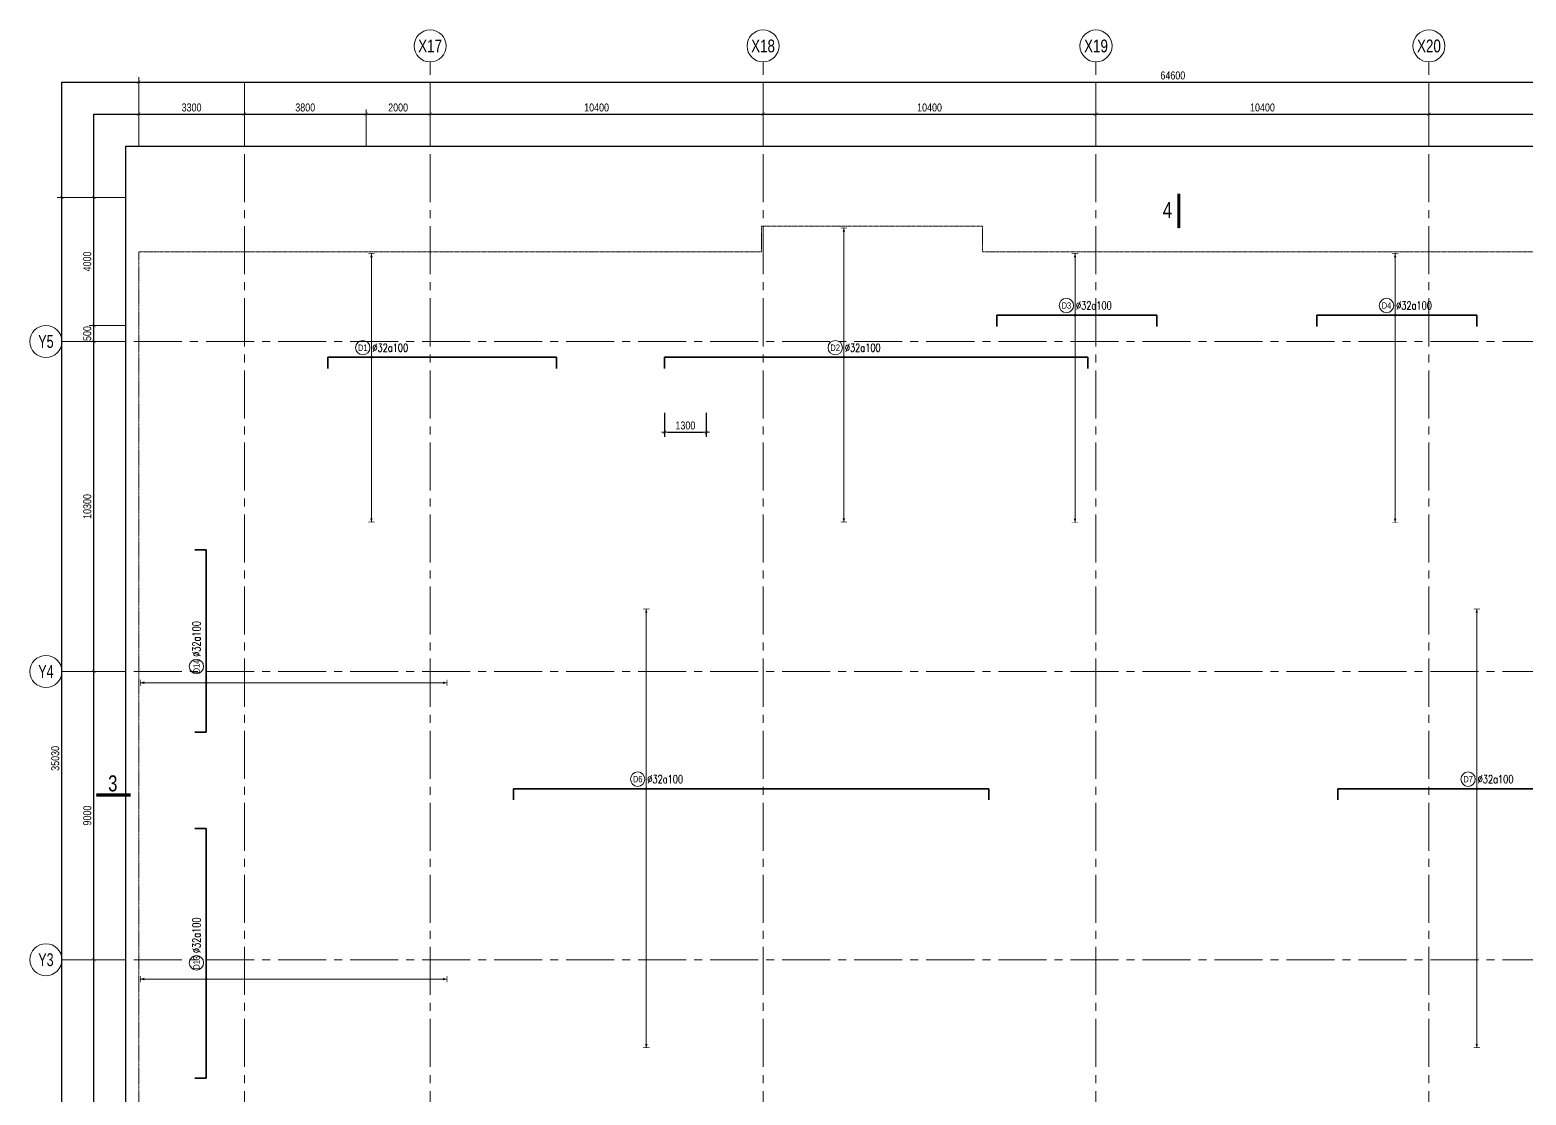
# Model space of a CAD drawing. Header units: millimetres. Extents: x -134772 to 596971, y -129535 to 35703.
# Drawn here: x 337555 to 384290, y -21552 to 11704 of the extents above; entities that cross this region are included whole.
import ezdxf
from ezdxf.enums import TextEntityAlignment as Align

# ---------------------------------------------------------------- set-up
doc = ezdxf.new("R2010")
doc.units = ezdxf.units.MM
doc.header["$MEASUREMENT"] = 0
for name, pattern in [('DASHED2', [0.375, 0.25, -0.125]), ('HIDDEN', [0.375, 0.25, -0.125]), ('POD_Grid$0$CENTER2', [1.125, 0.75, -0.125, 0.125, -0.125])]:
    doc.linetypes.add(name, pattern=pattern)
doc.layers.get('Defpoints').update_dxf_attribs({"color": 252})
for name, color, linetype, lineweight in [('NDC_S_ANNO', 7, 'Continuous', 20), ('NDC_S_CONTINUOUS', 3, 'Continuous', 20), ('NDC_S_DIM', 1, 'Continuous', 9), ('NDC_S_REBAR', 4, 'Continuous', 35), ('NDC_S_TEXT SYMBOL', 7, 'Continuous', 20), ('NDC_S_VN TEXT', 7, 'Continuous', 9), ('POD_Grid$0$NDC_S_AXIS', 5, 'POD_Grid$0$CENTER2', 13), ('POD_Grid$0$NDC_S_SYMBOL', 1, 'Continuous', 15), ('POD_Grid$0$NDC_S_TEXT SYMBOL', 7, 'Continuous', 20)]:
    doc.layers.add(name, color=color, linetype=linetype, lineweight=lineweight)
doc.styles.add('ARIAL', font='arial.ttf', dxfattribs={"width": 0.8})
doc.styles.add('NDC_ANNO', font='', dxfattribs={"width": 0.8})
doc.styles.add('NDC_ARIAL', font='arial.ttf', dxfattribs={"width": 0.8})
doc.styles.add('NDC_EN TXT', font='romans.shx', dxfattribs={"width": 0.8})
doc.styles.add('POD_Grid$0$NDC_ANNO', font='', dxfattribs={"width": 0.8})
doc.styles.get('NDC_ANNO').set_extended_font_data('Dotum')
doc.styles.get('POD_Grid$0$NDC_ANNO').set_extended_font_data('Dotum')
doc.dimstyles.new('NDC_1-100', dxfattribs={"dimscale": 100, "dimtxt": 2.5, "dimasz": 1, "dimexe": 1.5, "dimexo": 0, "dimgap": 0.8, "dimtad": 1, "dimdec": 0, "dimdsep": 46, "dimtxsty": 'NDC_ARIAL', "dimblk": 'DIMMARK', "dimcen": 49999.938995, "dimdle": 1.5, "dimclrd": 1, "dimclre": 1, "dimclrt": 3, "dimadec": 0, "dimazin": 0, "dimtfac": 1, "dimtdec": 0, "dimtix": 1, "dimtmove": 2, "dimatfit": 3, "dimfxl": 1, "dimarcsym": 0})

# ---------------------------------------------------------------- blocks, each defined once
blk = doc.blocks.new('*U51')
at = {"layer": 'POD_Grid$0$NDC_S_SYMBOL'}
blk.add_line((0, 5), (0, 9), dxfattribs=at)
blk.add_circle((0, 0), 5, dxfattribs=at)
at = {"layer": 'POD_Grid$0$NDC_S_TEXT SYMBOL', "color": 7, "style": 'POD_Grid$0$NDC_ANNO', "width": 0.8}
blk.add_attdef('GRID', text='', height=4, dxfattribs=at).set_placement((0, 0), align=Align.MIDDLE)
blk = doc.blocks.new('*U52')
at = {"layer": 'POD_Grid$0$NDC_S_SYMBOL'}
blk.add_line((5, 0), (9, 0), dxfattribs=at)
blk.add_circle((0, 0), 5, dxfattribs=at)
at = {"layer": 'POD_Grid$0$NDC_S_TEXT SYMBOL', "color": 7, "style": 'POD_Grid$0$NDC_ANNO', "width": 0.8}
blk.add_attdef('GRID', text='', height=4, rotation=270, dxfattribs=at).set_placement((0, 0), align=Align.MIDDLE)
blk = doc.blocks.new('DIMMARK')
at = {"layer": 'NDC_S_DIM', "color": 1}
blk.add_line((-1.5, 0), (1, 0), dxfattribs=at)
at = {"layer": 'NDC_S_DIM', "color": 2, "const_width": 0.15}
blk.add_lwpolyline([(-0.5, -0.5), (0.5, 0.5)], dxfattribs=at)
blk = doc.blocks.new('*D558')
at = {"layer": 'Defpoints', "color": 0, "transparency": 16777216}
for p in [(3300, 37630), (0, 36630), (3300, 36630)]:
    blk.add_point(p, dxfattribs=at)
at = {"layer": 'NDC_S_DIM', "color": 1, "lineweight": -2, "transparency": 16777216}
for p, q in [((0, 36630), (0, 37780)), ((100, 37630), (3200, 37630)), ((3300, 36630), (3300, 37780))]:
    blk.add_line(p, q, dxfattribs=at)
at = {"layer": 'NDC_S_DIM', "color": 1, "lineweight": -2, "transparency": 16777216, "xscale": 100, "yscale": 100, "zscale": 100, "rotation": 180}
blk.add_blockref('DIMMARK', (0, 37630), dxfattribs=at)
at = {"layer": 'NDC_S_DIM', "color": 1, "lineweight": -2, "transparency": 16777216, "xscale": 100, "yscale": 100, "zscale": 100}
blk.add_blockref('DIMMARK', (3300, 37630), dxfattribs=at)
at = {"layer": 'NDC_S_DIM', "color": 3, "transparency": 16777216, "insert": (1650, 37837), "char_height": 250, "attachment_point": 5, "style": 'NDC_ARIAL'}
blk.add_mtext('3300', dxfattribs=at)
blk = doc.blocks.new('*D559')
at = {"layer": 'Defpoints', "color": 0, "transparency": 16777216}
for p in [(7100, 37630), (3300, 36630), (7100, 36630)]:
    blk.add_point(p, dxfattribs=at)
at = {"layer": 'NDC_S_DIM', "color": 1, "lineweight": -2, "transparency": 16777216}
for p, q in [((3300, 36630), (3300, 37780)), ((3400, 37630), (7000, 37630)), ((7100, 36630), (7100, 37780))]:
    blk.add_line(p, q, dxfattribs=at)
at = {"layer": 'NDC_S_DIM', "color": 1, "lineweight": -2, "transparency": 16777216, "xscale": 100, "yscale": 100, "zscale": 100, "rotation": 180}
blk.add_blockref('DIMMARK', (3300, 37630), dxfattribs=at)
at = {"layer": 'NDC_S_DIM', "color": 1, "lineweight": -2, "transparency": 16777216, "xscale": 100, "yscale": 100, "zscale": 100}
blk.add_blockref('DIMMARK', (7100, 37630), dxfattribs=at)
at = {"layer": 'NDC_S_DIM', "color": 3, "transparency": 16777216, "insert": (5200, 37837), "char_height": 250, "attachment_point": 5, "style": 'NDC_ARIAL'}
blk.add_mtext('3800', dxfattribs=at)
blk = doc.blocks.new('*D560')
at = {"layer": 'Defpoints', "color": 0, "transparency": 16777216}
for p in [(19500, 37630), (9100, 36630), (19500, 36630)]:
    blk.add_point(p, dxfattribs=at)
at = {"layer": 'NDC_S_DIM', "color": 1, "lineweight": -2, "transparency": 16777216}
for p, q in [((9100, 36630), (9100, 37780)), ((9200, 37630), (19400, 37630)), ((19500, 36630), (19500, 37780))]:
    blk.add_line(p, q, dxfattribs=at)
at = {"layer": 'NDC_S_DIM', "color": 1, "lineweight": -2, "transparency": 16777216, "xscale": 100, "yscale": 100, "zscale": 100, "rotation": 180}
blk.add_blockref('DIMMARK', (9100, 37630), dxfattribs=at)
at = {"layer": 'NDC_S_DIM', "color": 1, "lineweight": -2, "transparency": 16777216, "xscale": 100, "yscale": 100, "zscale": 100}
blk.add_blockref('DIMMARK', (19500, 37630), dxfattribs=at)
at = {"layer": 'NDC_S_DIM', "color": 3, "transparency": 16777216, "insert": (14300, 37837), "char_height": 250, "attachment_point": 5, "style": 'NDC_ARIAL'}
blk.add_mtext('10400', dxfattribs=at)
blk = doc.blocks.new('*D561')
at = {"layer": 'Defpoints', "color": 0, "transparency": 16777216}
for p in [(29900, 37630), (19500, 36630), (29900, 36630)]:
    blk.add_point(p, dxfattribs=at)
at = {"layer": 'NDC_S_DIM', "color": 1, "lineweight": -2, "transparency": 16777216}
for p, q in [((19500, 36630), (19500, 37780)), ((19600, 37630), (29800, 37630)), ((29900, 36630), (29900, 37780))]:
    blk.add_line(p, q, dxfattribs=at)
at = {"layer": 'NDC_S_DIM', "color": 1, "lineweight": -2, "transparency": 16777216, "xscale": 100, "yscale": 100, "zscale": 100, "rotation": 180}
blk.add_blockref('DIMMARK', (19500, 37630), dxfattribs=at)
at = {"layer": 'NDC_S_DIM', "color": 1, "lineweight": -2, "transparency": 16777216, "xscale": 100, "yscale": 100, "zscale": 100}
blk.add_blockref('DIMMARK', (29900, 37630), dxfattribs=at)
at = {"layer": 'NDC_S_DIM', "color": 3, "transparency": 16777216, "insert": (24700, 37837), "char_height": 250, "attachment_point": 5, "style": 'NDC_ARIAL'}
blk.add_mtext('10400', dxfattribs=at)
blk = doc.blocks.new('*D562')
at = {"layer": 'Defpoints', "color": 0, "transparency": 16777216}
for p in [(40300, 37630), (29900, 36630), (40300, 36630)]:
    blk.add_point(p, dxfattribs=at)
at = {"layer": 'NDC_S_DIM', "color": 1, "lineweight": -2, "transparency": 16777216}
for p, q in [((29900, 36630), (29900, 37780)), ((30000, 37630), (40200, 37630)), ((40300, 36630), (40300, 37780))]:
    blk.add_line(p, q, dxfattribs=at)
at = {"layer": 'NDC_S_DIM', "color": 1, "lineweight": -2, "transparency": 16777216, "xscale": 100, "yscale": 100, "zscale": 100, "rotation": 180}
blk.add_blockref('DIMMARK', (29900, 37630), dxfattribs=at)
at = {"layer": 'NDC_S_DIM', "color": 1, "lineweight": -2, "transparency": 16777216, "xscale": 100, "yscale": 100, "zscale": 100}
blk.add_blockref('DIMMARK', (40300, 37630), dxfattribs=at)
at = {"layer": 'NDC_S_DIM', "color": 3, "transparency": 16777216, "insert": (35100, 37837), "char_height": 250, "attachment_point": 5, "style": 'NDC_ARIAL'}
blk.add_mtext('10400', dxfattribs=at)
blk = doc.blocks.new('*D563')
at = {"layer": 'Defpoints', "color": 0, "transparency": 16777216}
for p in [(50700, 37630), (40300, 36630), (50700, 36630)]:
    blk.add_point(p, dxfattribs=at)
at = {"layer": 'NDC_S_DIM', "color": 1, "lineweight": -2, "transparency": 16777216}
for p, q in [((40300, 36630), (40300, 37780)), ((40400, 37630), (50600, 37630)), ((50700, 36630), (50700, 37780))]:
    blk.add_line(p, q, dxfattribs=at)
at = {"layer": 'NDC_S_DIM', "color": 1, "lineweight": -2, "transparency": 16777216, "xscale": 100, "yscale": 100, "zscale": 100, "rotation": 180}
blk.add_blockref('DIMMARK', (40300, 37630), dxfattribs=at)
at = {"layer": 'NDC_S_DIM', "color": 1, "lineweight": -2, "transparency": 16777216, "xscale": 100, "yscale": 100, "zscale": 100}
blk.add_blockref('DIMMARK', (50700, 37630), dxfattribs=at)
at = {"layer": 'NDC_S_DIM', "color": 3, "transparency": 16777216, "insert": (45500, 37837), "char_height": 250, "attachment_point": 5, "style": 'NDC_ARIAL'}
blk.add_mtext('10400', dxfattribs=at)
blk = doc.blocks.new('*D566')
at = {"layer": 'Defpoints', "color": 0, "transparency": 16777216}
for p in [(64600, 38630), (0, 36630), (64600, 36630)]:
    blk.add_point(p, dxfattribs=at)
at = {"layer": 'NDC_S_DIM', "color": 1, "lineweight": -2, "transparency": 16777216}
for p, q in [((0, 36630), (0, 38780)), ((100, 38630), (64500, 38630)), ((64600, 36630), (64600, 38780))]:
    blk.add_line(p, q, dxfattribs=at)
at = {"layer": 'NDC_S_DIM', "color": 1, "lineweight": -2, "transparency": 16777216, "xscale": 100, "yscale": 100, "zscale": 100, "rotation": 180}
blk.add_blockref('DIMMARK', (0, 38630), dxfattribs=at)
at = {"layer": 'NDC_S_DIM', "color": 1, "lineweight": -2, "transparency": 16777216, "xscale": 100, "yscale": 100, "zscale": 100}
blk.add_blockref('DIMMARK', (64600, 38630), dxfattribs=at)
at = {"layer": 'NDC_S_DIM', "color": 3, "transparency": 16777216, "insert": (32300, 38837), "char_height": 250, "attachment_point": 5, "style": 'NDC_ARIAL'}
blk.add_mtext('64600', dxfattribs=at)
blk = doc.blocks.new('*D567')
at = {"layer": 'Defpoints', "color": 0, "transparency": 16777216}
for p in [(9100, 37630), (7100, 36630), (9100, 36630)]:
    blk.add_point(p, dxfattribs=at)
at = {"layer": 'NDC_S_DIM', "color": 1, "lineweight": -2, "transparency": 16777216}
for p, q in [((7100, 36630), (7100, 37780)), ((7200, 37630), (9000, 37630)), ((9100, 36630), (9100, 37780))]:
    blk.add_line(p, q, dxfattribs=at)
at = {"layer": 'NDC_S_DIM', "color": 1, "lineweight": -2, "transparency": 16777216, "xscale": 100, "yscale": 100, "zscale": 100, "rotation": 180}
blk.add_blockref('DIMMARK', (7100, 37630), dxfattribs=at)
at = {"layer": 'NDC_S_DIM', "color": 1, "lineweight": -2, "transparency": 16777216, "xscale": 100, "yscale": 100, "zscale": 100}
blk.add_blockref('DIMMARK', (9100, 37630), dxfattribs=at)
at = {"layer": 'NDC_S_DIM', "color": 3, "transparency": 16777216, "insert": (8100, 37837), "char_height": 250, "attachment_point": 5, "style": 'NDC_ARIAL'}
blk.add_mtext('2000', dxfattribs=at)
blk = doc.blocks.new('*D569')
at = {"layer": 'Defpoints', "color": 0, "transparency": 16777216}
for p in [(-1400, 11230), (-400, 11230), (-400, 930)]:
    blk.add_point(p, dxfattribs=at)
at = {"layer": 'NDC_S_DIM', "color": 1, "lineweight": -2, "transparency": 16777216}
for p, q in [((-400, 11230), (-1550, 11230)), ((-1400, 1030), (-1400, 11130)), ((-400, 930), (-1550, 930))]:
    blk.add_line(p, q, dxfattribs=at)
at = {"layer": 'NDC_S_DIM', "color": 1, "lineweight": -2, "transparency": 16777216, "xscale": 100, "yscale": 100, "zscale": 100}
for p, rotation in [((-1400, 11230), 90), ((-1400, 930), 270)]:
    blk.add_blockref('DIMMARK', p, dxfattribs=dict(at, rotation=rotation))
at = {"layer": 'NDC_S_DIM', "color": 3, "transparency": 16777216, "insert": (-1608, 6080), "char_height": 250, "attachment_point": 5, "rotation": 90, "style": 'NDC_ARIAL'}
blk.add_mtext('10300', dxfattribs=at)
blk = doc.blocks.new('*D570')
at = {"layer": 'Defpoints', "color": 0, "transparency": 16777216}
for p in [(-1400, 20230), (-400, 20230), (-400, 11230)]:
    blk.add_point(p, dxfattribs=at)
at = {"layer": 'NDC_S_DIM', "color": 1, "lineweight": -2, "transparency": 16777216}
for p, q in [((-400, 20230), (-1550, 20230)), ((-1400, 11330), (-1400, 20130)), ((-400, 11230), (-1550, 11230))]:
    blk.add_line(p, q, dxfattribs=at)
at = {"layer": 'NDC_S_DIM', "color": 1, "lineweight": -2, "transparency": 16777216, "xscale": 100, "yscale": 100, "zscale": 100}
for p, rotation in [((-1400, 20230), 90), ((-1400, 11230), 270)]:
    blk.add_blockref('DIMMARK', p, dxfattribs=dict(at, rotation=rotation))
at = {"layer": 'NDC_S_DIM', "color": 3, "transparency": 16777216, "insert": (-1608, 15730), "char_height": 250, "attachment_point": 5, "rotation": 90, "style": 'NDC_ARIAL'}
blk.add_mtext('9000', dxfattribs=at)
blk = doc.blocks.new('*D571')
at = {"layer": 'Defpoints', "color": 0, "transparency": 16777216}
for p in [(-1400, 30530), (-400, 30530), (-400, 20230)]:
    blk.add_point(p, dxfattribs=at)
at = {"layer": 'NDC_S_DIM', "color": 1, "lineweight": -2, "transparency": 16777216}
for p, q in [((-400, 30530), (-1550, 30530)), ((-1400, 20330), (-1400, 30430)), ((-400, 20230), (-1550, 20230))]:
    blk.add_line(p, q, dxfattribs=at)
at = {"layer": 'NDC_S_DIM', "color": 1, "lineweight": -2, "transparency": 16777216, "xscale": 100, "yscale": 100, "zscale": 100}
for p, rotation in [((-1400, 30530), 90), ((-1400, 20230), 270)]:
    blk.add_blockref('DIMMARK', p, dxfattribs=dict(at, rotation=rotation))
at = {"layer": 'NDC_S_DIM', "color": 3, "transparency": 16777216, "insert": (-1608, 25380), "char_height": 250, "attachment_point": 5, "rotation": 90, "style": 'NDC_ARIAL'}
blk.add_mtext('10300', dxfattribs=at)
blk = doc.blocks.new('*D572')
at = {"layer": 'Defpoints', "color": 0, "transparency": 16777216}
for p in [(-1400, 31030), (-400, 31030), (-400, 30530)]:
    blk.add_point(p, dxfattribs=at)
at = {"layer": 'NDC_S_DIM', "color": 1, "lineweight": -2, "transparency": 16777216}
for p, q in [((-400, 31030), (-1550, 31030)), ((-1400, 31130), (-1400, 31230)), ((-1400, 30530), (-1400, 31030)), ((-400, 30530), (-1550, 30530)), ((-1400, 30430), (-1400, 30330))]:
    blk.add_line(p, q, dxfattribs=at)
at = {"layer": 'NDC_S_DIM', "color": 1, "lineweight": -2, "transparency": 16777216, "xscale": 100, "yscale": 100, "zscale": 100}
for p, rotation in [((-1400, 31030), 270), ((-1400, 30530), 90)]:
    blk.add_blockref('DIMMARK', p, dxfattribs=dict(at, rotation=rotation))
at = {"layer": 'NDC_S_DIM', "color": 3, "transparency": 16777216, "insert": (-1608, 30780), "char_height": 250, "attachment_point": 5, "rotation": 90, "style": 'NDC_ARIAL'}
blk.add_mtext('500', dxfattribs=at)
blk = doc.blocks.new('*D573')
at = {"layer": 'Defpoints', "color": 0, "transparency": 16777216}
for p in [(-1400, 35030), (-400, 35030), (-400, 31030)]:
    blk.add_point(p, dxfattribs=at)
at = {"layer": 'NDC_S_DIM', "color": 1, "lineweight": -2, "transparency": 16777216}
for p, q in [((-400, 35030), (-1550, 35030)), ((-1400, 31130), (-1400, 34930)), ((-400, 31030), (-1550, 31030))]:
    blk.add_line(p, q, dxfattribs=at)
at = {"layer": 'NDC_S_DIM', "color": 1, "lineweight": -2, "transparency": 16777216, "xscale": 100, "yscale": 100, "zscale": 100}
for p, rotation in [((-1400, 35030), 90), ((-1400, 31030), 270)]:
    blk.add_blockref('DIMMARK', p, dxfattribs=dict(at, rotation=rotation))
at = {"layer": 'NDC_S_DIM', "color": 3, "transparency": 16777216, "insert": (-1608, 33030), "char_height": 250, "attachment_point": 5, "rotation": 90, "style": 'NDC_ARIAL'}
blk.add_mtext('4000', dxfattribs=at)
blk = doc.blocks.new('*D574')
at = {"layer": 'Defpoints', "color": 0, "transparency": 16777216}
for p in [(-2400, 35030), (-400, 35030), (-400, 0)]:
    blk.add_point(p, dxfattribs=at)
at = {"layer": 'NDC_S_DIM', "color": 1, "lineweight": -2, "transparency": 16777216}
for p, q in [((-400, 35030), (-2550, 35030)), ((-2400, 100), (-2400, 34930)), ((-400, 0), (-2550, 0))]:
    blk.add_line(p, q, dxfattribs=at)
at = {"layer": 'NDC_S_DIM', "color": 1, "lineweight": -2, "transparency": 16777216, "xscale": 100, "yscale": 100, "zscale": 100}
for p, rotation in [((-2400, 35030), 90), ((-2400, 0), 270)]:
    blk.add_blockref('DIMMARK', p, dxfattribs=dict(at, rotation=rotation))
at = {"layer": 'NDC_S_DIM', "color": 3, "transparency": 16777216, "insert": (-2608, 17515), "char_height": 250, "attachment_point": 5, "rotation": 90, "style": 'NDC_ARIAL'}
blk.add_mtext('35030', dxfattribs=at)
blk = doc.blocks.new('*U275')
at = {"layer": 'NDC_S_ANNO', "color": 0, "linetype": 'ByBlock', "lineweight": -2}
blk.add_line((-4.36, 0), (1, 0), dxfattribs=at)
at = {"layer": 'NDC_S_ANNO', "ltscale": 0.005, "const_width": 0.5}
blk.add_lwpolyline([(1, 0), (-4.36, 0)], dxfattribs=at)
at = {"layer": 'NDC_S_TEXT SYMBOL', "linetype": 'ByBlock', "lineweight": -2, "style": 'NDC_ANNO', "width": 0.8}
blk.add_attdef('DETAIL', text='', height=2.5, dxfattribs=at).set_placement((-1.05, 1.82), align=Align.MIDDLE_RIGHT)
blk = doc.blocks.new('*U274')
at = {"layer": 'NDC_S_ANNO', "linetype": 'ByBlock', "lineweight": -2}
blk.add_line((0, 4.36), (0, -1), dxfattribs=at)
at = {"layer": 'NDC_S_ANNO', "ltscale": 0.005, "const_width": 0.5}
blk.add_lwpolyline([(0, -1), (0, 4.36)], dxfattribs=at)
at = {"layer": 'NDC_S_TEXT SYMBOL', "linetype": 'ByBlock', "lineweight": -2, "style": 'NDC_ANNO', "width": 0.8}
blk.add_attdef('DETAIL', text='', height=2.5, dxfattribs=at).set_placement((-1.05, 1.82), align=Align.MIDDLE_RIGHT)
blk = doc.blocks.new('*D1359')
at = {"layer": 'Defpoints', "color": 0, "transparency": 16777216}
for p in [(357380, -255), (358680, -255), (358680, -855)]:
    blk.add_point(p, dxfattribs=at)
at = {"layer": 'NDC_S_DIM', "color": 1, "lineweight": -2, "transparency": 16777216}
for p, q in [((357380, -255), (357380, -1005)), ((358680, -255), (358680, -1005)), ((357480, -855), (358580, -855))]:
    blk.add_line(p, q, dxfattribs=at)
at = {"layer": 'NDC_S_DIM', "color": 1, "lineweight": -2, "transparency": 16777216, "xscale": 100, "yscale": 100, "zscale": 100, "rotation": 180}
blk.add_blockref('DIMMARK', (357380, -855), dxfattribs=at)
at = {"layer": 'NDC_S_DIM', "color": 1, "lineweight": -2, "transparency": 16777216, "xscale": 100, "yscale": 100, "zscale": 100}
blk.add_blockref('DIMMARK', (358680, -855), dxfattribs=at)
at = {"layer": 'NDC_S_DIM', "color": 3, "transparency": 16777216, "insert": (358030, -647), "char_height": 250, "attachment_point": 5, "style": 'NDC_ARIAL'}
blk.add_mtext('1300', dxfattribs=at)
blk = doc.blocks.new('*U1340')
h = blk.add_hatch(color=6)
edge = h.paths.add_edge_path()
edge.add_arc((-2.99, 0), 0.3, 0, 360)
at = {"ltscale": 500}
for p, q in [((0, 0), (-44.52, 0)), ((-44.52, 0), (-44.52, -3.5)), ((0, 0), (103.98, 0)), ((103.98, 0), (103.98, -3.5))]:
    blk.add_line(p, q, dxfattribs=at)
at = {"layer": 'NDC_S_DIM', "color": 8}
for q in [(-2.99, 56.13), (-2.99, -80.87)]:
    blk.add_line((-2.99, 0), q, dxfattribs=at)
for points in [[(-3.99, 56.13, 0.2, 0.2, 0), (-1.99, 56.13, 0, 0, 0)], [(-3.99, -80.87, 0.2, 0.2, 0), (-1.99, -80.87, 0, 0, 0)]]:
    blk.add_lwpolyline(points, format="xyseb", dxfattribs=at)
at = {"layer": 'NDC_S_DIM'}
blk.add_circle((-5.68, 3), 2.25, dxfattribs=at)
at = {"layer": 'NDC_S_DIM', "color": 6}
blk.add_circle((-2.99, 0), 0.3, dxfattribs=at)
at = {"layer": 'NDC_S_DIM', "color": 8}
for points in [[(-3.39, 54.93), (-2.99, 56.13), (-2.59, 54.93)], [(-3.39, -79.67), (-2.99, -80.87), (-2.59, -79.67)]]:
    blk.add_solid(points, dxfattribs=at)
at = {"layer": 'NDC_S_VN TEXT', "style": 'ARIAL', "width": 0.8}
blk.add_attdef('KHT', text='', height=2, dxfattribs=at).set_placement((-5.68, 3), align=Align.MIDDLE_CENTER)
at = {"layer": 'NDC_S_VN TEXT', "color": 3, "style": 'NDC_EN TXT', "width": 0.75}
blk.add_attdef('DKT', (-2.68, 1.75), '', height=2.5, dxfattribs=at)
blk = doc.blocks.new('*U1341')
h = blk.add_hatch(color=6)
edge = h.paths.add_edge_path()
edge.add_arc((-2.99, 0), 0.3, 0, 360)
at = {"ltscale": 500}
for p, q in [((0, 0), (-46.42, 0)), ((-46.42, 0), (-46.42, -3.5)), ((0, 0), (93.58, 0)), ((93.58, 0), (93.58, -3.5))]:
    blk.add_line(p, q, dxfattribs=at)
at = {"layer": 'NDC_S_DIM', "color": 8}
for q in [(-2.99, 56.13), (-2.99, -80.87)]:
    blk.add_line((-2.99, 0), q, dxfattribs=at)
for points in [[(-3.99, 56.13, 0.2, 0.2, 0), (-1.99, 56.13, 0, 0, 0)], [(-3.99, -80.87, 0.2, 0.2, 0), (-1.99, -80.87, 0, 0, 0)]]:
    blk.add_lwpolyline(points, format="xyseb", dxfattribs=at)
at = {"layer": 'NDC_S_DIM'}
blk.add_circle((-5.68, 3), 2.25, dxfattribs=at)
at = {"layer": 'NDC_S_DIM', "color": 6}
blk.add_circle((-2.99, 0), 0.3, dxfattribs=at)
at = {"layer": 'NDC_S_DIM', "color": 8}
for points in [[(-3.39, 54.93), (-2.99, 56.13), (-2.59, 54.93)], [(-3.39, -79.67), (-2.99, -80.87), (-2.59, -79.67)]]:
    blk.add_solid(points, dxfattribs=at)
at = {"layer": 'NDC_S_VN TEXT', "style": 'ARIAL', "width": 0.8}
blk.add_attdef('KHT', text='', height=2, dxfattribs=at).set_placement((-5.68, 3), align=Align.MIDDLE_CENTER)
at = {"layer": 'NDC_S_VN TEXT', "color": 3, "style": 'NDC_EN TXT', "width": 0.75}
blk.add_attdef('DKT', (-2.68, 1.75), '', height=2.5, dxfattribs=at)
blk = doc.blocks.new('*U1342')
h = blk.add_hatch(color=6)
edge = h.paths.add_edge_path()
edge.add_arc((-2.99, 0), 0.3, 0, 360)
at = {"ltscale": 500}
for p, q in [((0, 0), (-16.65, 0)), ((-16.65, 0), (-16.65, -3.5)), ((0, 0), (54.84, 0)), ((54.84, 0), (54.84, -3.5))]:
    blk.add_line(p, q, dxfattribs=at)
at = {"layer": 'NDC_S_DIM', "color": 8}
for q in [(-2.99, 32.41), (-2.99, -51.46)]:
    blk.add_line((-2.99, 0), q, dxfattribs=at)
for points in [[(-3.99, 32.41, 0.2, 0.2, 0), (-1.99, 32.41, 0, 0, 0)], [(-3.99, -51.46, 0.2, 0.2, 0), (-1.99, -51.46, 0, 0, 0)]]:
    blk.add_lwpolyline(points, format="xyseb", dxfattribs=at)
at = {"layer": 'NDC_S_DIM'}
blk.add_circle((-5.68, 3), 2.25, dxfattribs=at)
at = {"layer": 'NDC_S_DIM', "color": 6}
blk.add_circle((-2.99, 0), 0.3, dxfattribs=at)
at = {"layer": 'NDC_S_DIM', "color": 8}
for points in [[(-3.39, 31.21), (-2.99, 32.41), (-2.59, 31.21)], [(-3.39, -50.26), (-2.99, -51.46), (-2.59, -50.26)]]:
    blk.add_solid(points, dxfattribs=at)
at = {"layer": 'NDC_S_VN TEXT', "style": 'ARIAL', "width": 0.8}
blk.add_attdef('KHT', text='', height=2, dxfattribs=at).set_placement((-5.68, 3), align=Align.MIDDLE_CENTER)
at = {"layer": 'NDC_S_VN TEXT', "color": 3, "style": 'NDC_EN TXT', "width": 0.75}
blk.add_attdef('DKT', (-2.68, 1.75), '', height=2.5, dxfattribs=at)
blk = doc.blocks.new('*U1343')
h = blk.add_hatch(color=6)
edge = h.paths.add_edge_path()
edge.add_arc((-2.99, 0), 0.3, 0, 360)
at = {"ltscale": 500}
for p, q in [((0, 0), (-58.99, 0)), ((-58.99, 0), (-58.99, -3.5)), ((0, 0), (73.27, 0)), ((73.27, 0), (73.27, -3.5))]:
    blk.add_line(p, q, dxfattribs=at)
at = {"layer": 'NDC_S_DIM', "color": 8}
for q in [(-2.99, 40.41), (-2.99, -51.46)]:
    blk.add_line((-2.99, 0), q, dxfattribs=at)
for points in [[(-3.99, 40.41, 0.2, 0.2, 0), (-1.99, 40.41, 0, 0, 0)], [(-3.99, -51.46, 0.2, 0.2, 0), (-1.99, -51.46, 0, 0, 0)]]:
    blk.add_lwpolyline(points, format="xyseb", dxfattribs=at)
at = {"layer": 'NDC_S_DIM'}
blk.add_circle((-5.68, 3), 2.25, dxfattribs=at)
at = {"layer": 'NDC_S_DIM', "color": 6}
blk.add_circle((-2.99, 0), 0.3, dxfattribs=at)
at = {"layer": 'NDC_S_DIM', "color": 8}
for points in [[(-3.39, 39.21), (-2.99, 40.41), (-2.59, 39.21)], [(-3.39, -50.26), (-2.99, -51.46), (-2.59, -50.26)]]:
    blk.add_solid(points, dxfattribs=at)
at = {"layer": 'NDC_S_VN TEXT', "style": 'ARIAL', "width": 0.8}
blk.add_attdef('KHT', text='', height=2, dxfattribs=at).set_placement((-5.68, 3), align=Align.MIDDLE_CENTER)
at = {"layer": 'NDC_S_VN TEXT', "color": 3, "style": 'NDC_EN TXT', "width": 0.75}
blk.add_attdef('DKT', (-2.68, 1.75), '', height=2.5, dxfattribs=at)
blk = doc.blocks.new('*U1344')
h = blk.add_hatch(color=6)
edge = h.paths.add_edge_path()
edge.add_arc((-2.99, 0), 0.3, 0, 360)
at = {"ltscale": 500}
for p, q in [((0, 0), (-27.43, 0)), ((-27.43, 0), (-27.43, -3.5)), ((0, 0), (22.57, 0)), ((22.57, 0), (22.57, -3.5))]:
    blk.add_line(p, q, dxfattribs=at)
at = {"layer": 'NDC_S_DIM', "color": 8}
for q in [(-2.99, 19.25), (-2.99, -64.75)]:
    blk.add_line((-2.99, 0), q, dxfattribs=at)
for points in [[(-3.99, 19.25, 0.2, 0.2, 0), (-1.99, 19.25, 0, 0, 0)], [(-3.99, -64.75, 0.2, 0.2, 0), (-1.99, -64.75, 0, 0, 0)]]:
    blk.add_lwpolyline(points, format="xyseb", dxfattribs=at)
at = {"layer": 'NDC_S_DIM'}
blk.add_circle((-5.68, 3), 2.25, dxfattribs=at)
at = {"layer": 'NDC_S_DIM', "color": 6}
blk.add_circle((-2.99, 0), 0.3, dxfattribs=at)
at = {"layer": 'NDC_S_DIM', "color": 8}
for points in [[(-3.39, 18.05), (-2.99, 19.25), (-2.59, 18.05)], [(-3.39, -63.55), (-2.99, -64.75), (-2.59, -63.55)]]:
    blk.add_solid(points, dxfattribs=at)
at = {"layer": 'NDC_S_VN TEXT', "style": 'ARIAL', "width": 0.8}
blk.add_attdef('KHT', text='', height=2, dxfattribs=at).set_placement((-5.68, 3), align=Align.MIDDLE_CENTER)
at = {"layer": 'NDC_S_VN TEXT', "color": 3, "style": 'NDC_EN TXT', "width": 0.75}
blk.add_attdef('DKT', (-2.68, 1.75), '', height=2.5, dxfattribs=at)
blk = doc.blocks.new('*U1357')
h = blk.add_hatch(color=6)
edge = h.paths.add_edge_path()
edge.add_arc((-2.99, 0), 0.3, 0, 360)
at = {"ltscale": 500}
for p, q in [((-33.93, 0), (-33.93, 3.5)), ((0, 0), (-33.93, 0)), ((0, 0), (44.07, 0)), ((44.07, 0), (44.07, 3.5))]:
    blk.add_line(p, q, dxfattribs=at)
at = {"layer": 'NDC_S_DIM', "color": 8}
for q in [(-2.99, 20.52), (-2.99, -75.23)]:
    blk.add_line((-2.99, 0), q, dxfattribs=at)
for points in [[(-3.99, 20.52, 0.2, 0.2, 0), (-1.99, 20.52, 0, 0, 0)], [(-3.99, -75.23, 0.2, 0.2, 0), (-1.99, -75.23, 0, 0, 0)]]:
    blk.add_lwpolyline(points, format="xyseb", dxfattribs=at)
at = {"layer": 'NDC_S_DIM'}
blk.add_circle((2.1, 3), 2.25, dxfattribs=at)
at = {"layer": 'NDC_S_DIM', "color": 6}
blk.add_circle((-2.99, 0), 0.3, dxfattribs=at)
at = {"layer": 'NDC_S_DIM', "color": 8}
for points in [[(-3.39, 19.32), (-2.99, 20.52), (-2.59, 19.32)], [(-3.39, -74.03), (-2.99, -75.23), (-2.59, -74.03)]]:
    blk.add_solid(points, dxfattribs=at)
at = {"layer": 'NDC_S_VN TEXT', "style": 'ARIAL', "width": 0.8}
blk.add_attdef('KHT', text='', height=2, dxfattribs=at).set_placement((2.1, 3), align=Align.MIDDLE_CENTER)
at = {"layer": 'NDC_S_VN TEXT', "color": 3, "style": 'NDC_EN TXT', "width": 0.75}
blk.add_attdef('DKT', (5.1, 1.75), '', height=2.5, dxfattribs=at)
blk = doc.blocks.new('*U1358')
h = blk.add_hatch(color=6)
edge = h.paths.add_edge_path()
edge.add_arc((-2.99, 0), 0.3, 0, 360)
at = {"ltscale": 500}
for p, q in [((-18.45, 0), (-18.45, 3.5)), ((0, 0), (-18.45, 0)), ((0, 0), (38.54, 0)), ((38.54, 0), (38.54, 3.5))]:
    blk.add_line(p, q, dxfattribs=at)
at = {"layer": 'NDC_S_DIM', "color": 8}
for q in [(-2.99, 20.52), (-2.99, -75.23)]:
    blk.add_line((-2.99, 0), q, dxfattribs=at)
for points in [[(-3.99, 20.52, 0.2, 0.2, 0), (-1.99, 20.52, 0, 0, 0)], [(-3.99, -75.23, 0.2, 0.2, 0), (-1.99, -75.23, 0, 0, 0)]]:
    blk.add_lwpolyline(points, format="xyseb", dxfattribs=at)
at = {"layer": 'NDC_S_DIM'}
blk.add_circle((2.1, 3), 2.25, dxfattribs=at)
at = {"layer": 'NDC_S_DIM', "color": 6}
blk.add_circle((-2.99, 0), 0.3, dxfattribs=at)
at = {"layer": 'NDC_S_DIM', "color": 8}
for points in [[(-3.39, 19.32), (-2.99, 20.52), (-2.59, 19.32)], [(-3.39, -74.03), (-2.99, -75.23), (-2.59, -74.03)]]:
    blk.add_solid(points, dxfattribs=at)
at = {"layer": 'NDC_S_VN TEXT', "style": 'ARIAL', "width": 0.8}
blk.add_attdef('KHT', text='', height=2, dxfattribs=at).set_placement((2.1, 3), align=Align.MIDDLE_CENTER)
at = {"layer": 'NDC_S_VN TEXT', "color": 3, "style": 'NDC_EN TXT', "width": 0.75}
blk.add_attdef('DKT', (5.1, 1.75), '', height=2.5, dxfattribs=at)
blk = doc.blocks.new('luoi truc hotel')
at = {"layer": 'Defpoints'}
for points in [[(-2400, 38629.6), (67000, 38629.6), (67000, -7549.1), (-2400, -7549.1)], [(-1400, 37629.6), (66000, 37629.6), (66000, -6549.1), (-1400, -6549.1)], [(-400, 36629.6), (65000, 36629.6), (65000, -5549.1), (-400, -5549.1)]]:
    blk.add_lwpolyline(points, close=True, dxfattribs=at)
at = {"layer": 'POD_Grid$0$NDC_S_AXIS', "ltscale": 2000}
for points in [[(3300, 38629.6), (3300, -7549.1)], [(9100, 38629.6), (9100, -7549.1)], [(19500, 38629.6), (19500, -7549.1)], [(29900, 38629.6), (29900, -7549.1)], [(40300, 38629.6), (40300, -7549.1)], [(-2400, 30530), (67000, 30530)], [(-2400, 20230), (67000, 20230)], [(-2400, 11230), (67000, 11230)]]:
    blk.add_lwpolyline(points, dxfattribs=at)
at = {"layer": 'POD_Grid$0$NDC_S_AXIS'}
ref = blk.add_blockref('*U51', (9100, 39759.6), dxfattribs=dict(at, xscale=-100, yscale=100, zscale=100, rotation=180))
ref.add_attrib('GRID', 'X17', dxfattribs={"layer": 'POD_Grid$0$NDC_S_TEXT SYMBOL', "color": 7, "height": 400, "style": 'POD_Grid$0$NDC_ANNO', "width": 0.8}).set_placement((9100, 39759.6), align=Align.MIDDLE)
ref = blk.add_blockref('*U51', (19500, 39759.6), dxfattribs=dict(at, xscale=-100, yscale=100, zscale=100, rotation=180))
ref.add_attrib('GRID', 'X18', dxfattribs={"layer": 'POD_Grid$0$NDC_S_TEXT SYMBOL', "color": 7, "height": 400, "style": 'POD_Grid$0$NDC_ANNO', "width": 0.8}).set_placement((19500, 39759.6), align=Align.MIDDLE)
ref = blk.add_blockref('*U51', (29900, 39759.6), dxfattribs=dict(at, xscale=-100, yscale=100, zscale=100, rotation=180))
ref.add_attrib('GRID', 'X19', dxfattribs={"layer": 'POD_Grid$0$NDC_S_TEXT SYMBOL', "color": 7, "height": 400, "style": 'POD_Grid$0$NDC_ANNO', "width": 0.8}).set_placement((29900, 39759.6), align=Align.MIDDLE)
ref = blk.add_blockref('*U51', (40300, 39759.6), dxfattribs=dict(at, xscale=-100, yscale=100, zscale=100, rotation=180))
ref.add_attrib('GRID', 'X20', dxfattribs={"layer": 'POD_Grid$0$NDC_S_TEXT SYMBOL', "color": 7, "height": 400, "style": 'POD_Grid$0$NDC_ANNO', "width": 0.8}).set_placement((40300, 39759.6), align=Align.MIDDLE)
ref = blk.add_blockref('*U52', (-2900, 30530), dxfattribs=dict(at, xscale=100, yscale=100, zscale=100))
ref.add_attrib('GRID', 'Y5', dxfattribs={"layer": 'POD_Grid$0$NDC_S_TEXT SYMBOL', "color": 7, "height": 400, "style": 'POD_Grid$0$NDC_ANNO', "width": 0.75}).set_placement((-2900, 30530), align=Align.MIDDLE)
ref = blk.add_blockref('*U52', (-2900, 20230), dxfattribs=dict(at, xscale=100, yscale=100, zscale=100))
ref.add_attrib('GRID', 'Y4', dxfattribs={"layer": 'POD_Grid$0$NDC_S_TEXT SYMBOL', "color": 7, "height": 400, "style": 'POD_Grid$0$NDC_ANNO', "width": 0.75}).set_placement((-2900, 20230), align=Align.MIDDLE)
ref = blk.add_blockref('*U52', (-2900, 11230), dxfattribs=dict(at, xscale=100, yscale=100, zscale=100))
ref.add_attrib('GRID', 'Y3', dxfattribs={"layer": 'POD_Grid$0$NDC_S_TEXT SYMBOL', "color": 7, "height": 400, "style": 'POD_Grid$0$NDC_ANNO', "width": 0.75}).set_placement((-2900, 11230), align=Align.MIDDLE)
at = {"layer": 'NDC_S_DIM'}
for base, p1, p2, picture, middle in [((64600, 38629.6), (0, 36629.6), (64600, 36629.6), '*D566', (32300, 38837.2)), ((3300, 37629.6), (0, 36629.6), (3300, 36629.6), '*D558', (1650, 37837.3)), ((7100, 37629.6), (3300, 36629.6), (7100, 36629.6), '*D559', (5200, 37837.3)), ((9100, 37629.6), (7100, 36629.6), (9100, 36629.6), '*D567', (8100, 37837.2)), ((19500, 37629.6), (9100, 36629.6), (19500, 36629.6), '*D560', (14300, 37837.2)), ((29900, 37629.6), (19500, 36629.6), (29900, 36629.6), '*D561', (24700, 37837.2)), ((40300, 37629.6), (29900, 36629.6), (40300, 36629.6), '*D562', (35100, 37837.2)), ((50700, 37629.6), (40300, 36629.6), (50700, 36629.6), '*D563', (45500, 37837.2))]:
    dim = blk.add_linear_dim(base=base, p1=p1, p2=p2, dimstyle='NDC_1-100', dxfattribs=at)
    dim.commit()
    dim.dimension.update_dxf_attribs({"geometry": picture, "text_midpoint": middle})
for base, p1, p2, picture, middle in [((-2400, 35030.4919), (-400, 0), (-400, 35030.4919), '*D574', (-2607.7285, 17515.246)), ((-1400, 35030.5), (-400, 31030.2), (-400, 35030.5), '*D573', (-1607.6, 33030.4)), ((-1400, 31030.2), (-400, 30530), (-400, 31030.2), '*D572', (-1607.6, 30780.1)), ((-1400, 30530), (-400, 20230), (-400, 30530), '*D571', (-1607.7, 25380)), ((-1400, 20230), (-400, 11230), (-400, 20230), '*D570', (-1607.6, 15730)), ((-1400, 11230), (-400, 930), (-400, 11230), '*D569', (-1607.7, 6080))]:
    dim = blk.add_linear_dim(base=base, p1=p1, p2=p2, angle=90, dimstyle='NDC_1-100', dxfattribs=at)
    dim.commit()
    dim.dimension.update_dxf_attribs({"geometry": picture, "text_midpoint": middle})

msp = doc.modelspace()

# ---------------------------------------------------------------- linework, layer by layer
at = {"layer": 'NDC_S_CONTINUOUS', "linetype": 'HIDDEN'}
msp.add_lwpolyline([(393655.4, 4774.2), (389655.4, 4774.2), (389655.4, 4774.2), (388530.4, 4774.2), (388530.4, 5586.5), (388030.4, 5586.5), (388030.4, 4774.2), (367305.4, 4774.2), (367305.4, 5574.4), (360405.4, 5574.4), (360405.4, 4774.2), (340955.4, 4774.2), (340955.4, -30626.1), (405305.4, -30626.1), (405305.4, 4774.2), (393655.4, 4774.2), (393655.4, 4774.2)], dxfattribs=at)

# ---------------------------------------------------------------- block references
at = {"layer": 'NDC_S_DIM'}
msp.add_blockref('luoi truc hotel', (340955.4, -28555.6), dxfattribs=at)
at = {"layer": 'NDC_S_REBAR', "linetype": 'DASHED2', "xscale": 100, "yscale": 100, "zscale": 100}
for name, p, values in [('*U1343', (363278.6, 1483.1), {'KHT': 'D2', 'DKT': '%%c32a100'}), ('*U1342', (348521, 1483.1), {'KHT': 'D1', 'DKT': '%%c32a100'}), ('*U1344', (370498.7, 2799.6), {'KHT': 'D3', 'DKT': '%%c32a100'}), ('*U1344', (380498.7, 2799.6), {'KHT': 'D4', 'DKT': '%%c32a100'}), ('*U1340', (357107.9, -11988.6), {'KHT': 'D6', 'DKT': '%%c32a100'}), ('*U1341', (383047.5, -11988.6), {'KHT': 'D7', 'DKT': '%%c32a100'})]:
    msp.add_blockref(name, p, dxfattribs=at).add_auto_attribs(values)
at = {"layer": 'NDC_S_REBAR', "linetype": 'DASHED2', "xscale": 100, "yscale": 100, "zscale": 100, "rotation": 90}
for name, p, values in [('*U1358', (343056.9, -8380.2), {'KHT': 'D14', 'DKT': '%%c32a100'}), ('*U1357', (343056.9, -17632.6), {'KHT': 'D13', 'DKT': '%%c32a100'})]:
    msp.add_blockref(name, p, dxfattribs=at).add_auto_attribs(values)
at = {"layer": 'NDC_S_VN TEXT', "xscale": 200, "yscale": 200, "zscale": 200}
for name, p, values in [('*U274', (373442.2, 5718.4), {'DETAIL': '4'}), ('*U275', (340498.8, -12184.4), {'DETAIL': '3'})]:
    msp.add_blockref(name, p, dxfattribs=at).add_auto_attribs(values)

# ---------------------------------------------------------------- dimensions: what is measured, and where the dimension line sits
at = {"layer": 'NDC_S_DIM'}
dim = msp.add_linear_dim(base=(358680, -855), p1=(357380, -255.2), p2=(358680, -255.2), dimstyle='NDC_1-100', dxfattribs=at)
dim.commit()
dim.dimension.update_dxf_attribs({"geometry": '*D1359', "text_midpoint": (358030, -647.3)})

doc.saveas('drawing.dxf')
